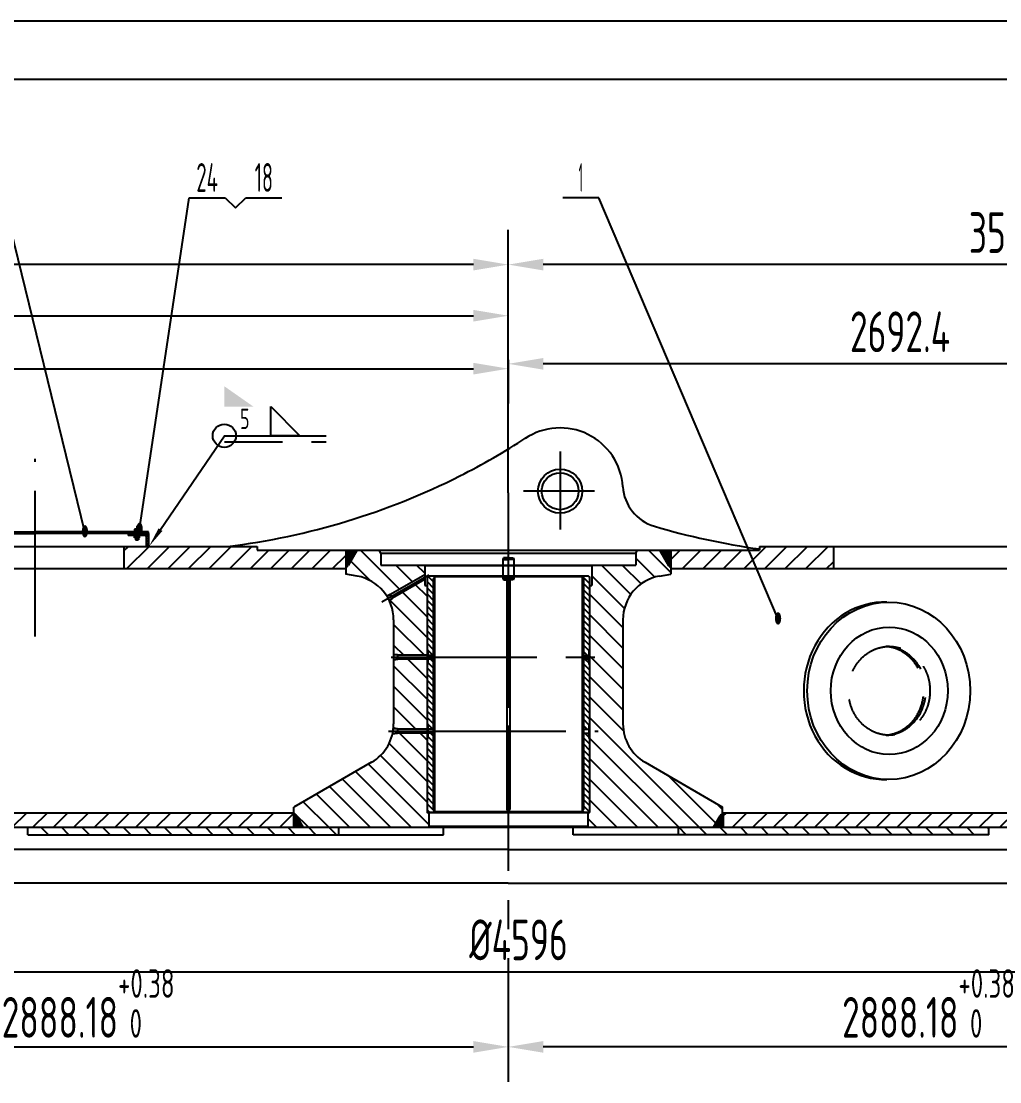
# Model space of a CAD drawing. Header units: millimetres. Extents: x 0 to 16800, y 0 to 12356.
# Drawn here: x 10113 to 13476, y 8235 to 11880 of the extents above; entities that cross this region are included whole.
import ezdxf
from ezdxf.enums import TextEntityAlignment as Align

# ---------------------------------------------------------------- set-up
doc = ezdxf.new("R2010")
doc.units = ezdxf.units.MM
doc.header["$LTSCALE"] = 400
doc.linetypes.add('F', pattern=[0.75, 0.5, -0.25])
doc.linetypes.add('G', pattern=[2, 1.25, -0.25, 0.25, -0.25])
for name, color, linetype in [('01', 7, 'Continuous'), ('02', 1, 'Continuous'), ('04', 2, 'F'), ('05', 142, 'G'), ('08', 1, 'Continuous'), ('11', 3, 'Continuous'), ('13', 3, 'Continuous')]:
    doc.layers.add(name, color=color, linetype=linetype)
doc.styles.get("Standard").update_dxf_attribs({"font": 'isocp', "width": 0.707, "bigfont": 'intecad.shx'})
doc.dimstyles.new('INTE', dxfattribs={"dimscale": 40, "dimtxt": 3.5, "dimasz": 3, "dimexe": 3, "dimexo": 0, "dimgap": 1, "dimtad": 1, "dimdec": 1, "dimdsep": 46, "dimtxsty": 'Standard', "dimcen": 0, "dimclrd": 1, "dimclre": 1, "dimclrt": 3, "dimaunit": 1, "dimadec": 0, "dimazin": 0, "dimtfac": 1, "dimtmove": 0, "dimatfit": 0, "dimfxl": 0, "dimarcsym": 0})
pattern_1 = [(315, (4509.79, 3325.413), (35.35534, 35.35534), [])]
pattern_2 = [(45, (4509.79, 3325.413), (-35.35534, 35.35534), [])]
pattern_3 = [(45, (0, 1692.418), (-6.735192, 6.735192), [])]
pattern_4 = [(135, (0, 1692.418), (-4.490128, -4.490128), [])]

# ---------------------------------------------------------------- blocks, each defined once
blk = doc.blocks.new('*D1')
at = {"layer": '08', "color": 1, "lineweight": -2}
for p, q in [((7189.5, 10715.8), (7189.5, 10565.9)), ((11786.9, 10715.8), (11786.9, 10565.9)), ((7309.5, 10685.9), (11666.9, 10685.9))]:
    blk.add_line(p, q, dxfattribs=at)
at = {"layer": '08', "color": 1}
for points in [[(7309.5, 10705.9), (7309.5, 10665.9), (7189.5, 10685.9)], [(11666.9, 10705.9), (11666.9, 10665.9), (11786.9, 10685.9)]]:
    blk.add_solid(points, dxfattribs=at)
at = {"layer": 'Defpoints', "color": 0}
for p in [(7189.5, 10715.8), (11786.9, 10715.8), (11786.9, 10685.9)]:
    blk.add_point(p, dxfattribs=at)
at = {"layer": '08', "color": 3, "insert": (9488.2, 10795.9), "char_height": 140, "attachment_point": 5}
blk.add_mtext('4597.4', dxfattribs=at)
blk = doc.blocks.new('*D2')
at = {"layer": '08', "color": 1, "lineweight": -2}
for p, q in [((6605.3, 9998.9), (6605.3, 10987.9)), ((11786.9, 10259.8), (11786.9, 10987.9)), ((6725.3, 10867.9), (11666.9, 10867.9))]:
    blk.add_line(p, q, dxfattribs=at)
at = {"layer": '08', "color": 1}
for points in [[(6725.3, 10887.9), (6725.3, 10847.9), (6605.3, 10867.9)], [(11666.9, 10887.9), (11666.9, 10847.9), (11786.9, 10867.9)]]:
    blk.add_solid(points, dxfattribs=at)
at = {"layer": 'Defpoints', "color": 0}
for p in [(11786.9, 10867.9), (11786.9, 10259.8), (6605.3, 9998.9)]:
    blk.add_point(p, dxfattribs=at)
at = {"layer": '08', "color": 3, "insert": (9196.1, 10977.9), "char_height": 140, "attachment_point": 5}
blk.add_mtext('5181.6', dxfattribs=at)
blk = doc.blocks.new('*D3')
at = {"layer": '08', "color": 1, "lineweight": -2}
for p, q in [((8898.9, 8974.8), (8898.9, 8235.3)), ((11786.9, 8577.2), (11786.9, 8235.3)), ((9018.9, 8355.3), (11666.9, 8355.3))]:
    blk.add_line(p, q, dxfattribs=at)
at = {"layer": '08', "color": 1}
for points in [[(9018.9, 8375.3), (9018.9, 8335.3), (8898.9, 8355.3)], [(11666.9, 8375.3), (11666.9, 8335.3), (11786.9, 8355.3)]]:
    blk.add_solid(points, dxfattribs=at)
at = {"layer": 'Defpoints', "color": 0}
for p in [(8898.9, 8974.8), (11786.9, 8577.2), (11786.9, 8355.3)]:
    blk.add_point(p, dxfattribs=at)
at = {"layer": '08', "color": 3, "insert": (10342.9, 8504.4), "char_height": 140, "attachment_point": 5}
blk.add_mtext('2888.18{\\C3;\\H0.7x;\\S+0.38^  0;}', dxfattribs=at)
blk = doc.blocks.new('*D9')
at = {"layer": '08', "color": 1, "lineweight": -2}
for p, q in [((14674.9, 8974.8), (14674.9, 8235.3)), ((11786.9, 8577.2), (11786.9, 8235.3)), ((14554.9, 8355.3), (11906.9, 8355.3))]:
    blk.add_line(p, q, dxfattribs=at)
at = {"layer": '08', "color": 1}
for points in [[(11906.9, 8375.3), (11906.9, 8335.3), (11786.9, 8355.3)], [(14554.9, 8375.3), (14554.9, 8335.3), (14674.9, 8355.3)]]:
    blk.add_solid(points, dxfattribs=at)
at = {"layer": 'Defpoints', "color": 0}
for p in [(14674.9, 8974.8), (11786.9, 8577.2), (11786.9, 8355.3)]:
    blk.add_point(p, dxfattribs=at)
at = {"layer": '08', "color": 3, "insert": (13230.9, 8504.4), "char_height": 140, "attachment_point": 5}
blk.add_mtext('2888.18{\\C3;\\H0.7x;\\S+0.38^  0;}', dxfattribs=at)
blk = doc.blocks.new('*D11')
at = {"layer": '08', "color": 1, "lineweight": -2}
for p, q in [((11786.9, 10506.9), (11786.9, 10822.6)), ((14479.3, 10506.9), (14479.3, 10822.6)), ((14359.3, 10702.6), (11906.9, 10702.6))]:
    blk.add_line(p, q, dxfattribs=at)
at = {"layer": '08', "color": 1}
for points in [[(11906.9, 10722.6), (11906.9, 10682.6), (11786.9, 10702.6)], [(14359.3, 10722.6), (14359.3, 10682.6), (14479.3, 10702.6)]]:
    blk.add_solid(points, dxfattribs=at)
at = {"layer": 'Defpoints', "color": 0}
for p in [(11786.9, 10702.6), (11786.9, 10506.9), (14479.3, 10506.9)]:
    blk.add_point(p, dxfattribs=at)
at = {"layer": '08', "color": 3, "insert": (13133.1, 10812.7), "char_height": 140, "attachment_point": 5}
blk.add_mtext('2692.4', dxfattribs=at)
blk = doc.blocks.new('*D12')
at = {"layer": '08', "color": 1, "lineweight": -2}
for p, q in [((11786.9, 10927.9), (11786.9, 11163.6)), ((15292.1, 10595.7), (15292.1, 11163.6)), ((15172.1, 11043.6), (11906.9, 11043.6))]:
    blk.add_line(p, q, dxfattribs=at)
at = {"layer": '08', "color": 1}
for points in [[(11906.9, 11063.6), (11906.9, 11023.6), (11786.9, 11043.6)], [(15172.1, 11063.6), (15172.1, 11023.6), (15292.1, 11043.6)]]:
    blk.add_solid(points, dxfattribs=at)
at = {"layer": 'Defpoints', "color": 0}
for p in [(11786.9, 11043.6), (11786.9, 10927.9), (15292.1, 10595.7)]:
    blk.add_point(p, dxfattribs=at)
at = {"layer": '08', "color": 3, "insert": (13539.5, 11153.6), "char_height": 140, "attachment_point": 5}
blk.add_mtext('3505.2', dxfattribs=at)
blk = doc.blocks.new('*D15')
at = {"layer": '08', "color": 1, "lineweight": -2}
for p, q in [((9488.9, 9005.9), (9488.9, 8493)), ((14084.9, 9017.1), (14084.9, 8493)), ((9608.9, 8613), (13964.9, 8613))]:
    blk.add_line(p, q, dxfattribs=at)
at = {"layer": '08', "color": 1}
for points in [[(9608.9, 8633), (9608.9, 8593), (9488.9, 8613)], [(13964.9, 8633), (13964.9, 8593), (14084.9, 8613)]]:
    blk.add_solid(points, dxfattribs=at)
at = {"layer": 'Defpoints', "color": 0}
for p in [(9488.9, 9005.9), (14084.9, 9017.1), (14084.9, 8613)]:
    blk.add_point(p, dxfattribs=at)
at = {"layer": '08', "color": 3, "insert": (11821.9, 8723), "char_height": 140, "attachment_point": 5}
blk.add_mtext('%%c4596', dxfattribs=at)
blk = doc.blocks.new('*D18')
at = {"layer": '08', "color": 1, "lineweight": -2}
for p, q in [((2237.3, 9987.5), (2237.3, 11163.6)), ((11786.9, 10652.9), (11786.9, 11163.6)), ((11666.9, 11043.6), (2357.3, 11043.6))]:
    blk.add_line(p, q, dxfattribs=at)
at = {"layer": '08', "color": 1}
for points in [[(2357.3, 11063.6), (2357.3, 11023.6), (2237.3, 11043.6)], [(11666.9, 11063.6), (11666.9, 11023.6), (11786.9, 11043.6)]]:
    blk.add_solid(points, dxfattribs=at)
at = {"layer": 'Defpoints', "color": 0}
for p in [(2237.3, 11043.6), (11786.9, 10652.9), (2237.3, 9987.5)]:
    blk.add_point(p, dxfattribs=at)
at = {"layer": '08', "color": 3, "insert": (7012.1, 11153.6), "char_height": 140, "attachment_point": 5}
blk.add_mtext('9549.6', dxfattribs=at)
blk = doc.blocks.new('*U161')
at = {"layer": '01'}
for p, q in [((-7.7, 2.6), (-7.7, 0)), ((0, 2.6), (-7.7, 2.6)), ((-7.7, 0), (0, 0)), ((0, 0), (-1.5, 2.6)), ((0, 2.6), (1.5, 0)), ((0, 2.6), (7.7, 2.6)), ((7.7, 0), (0, 0)), ((7.7, 2.6), (7.7, 0))]:
    blk.add_line(p, q, dxfattribs=at)
at = {"layer": '05'}
blk.add_line((0, 4.7), (0, -2.1), dxfattribs=at)
blk = doc.blocks.new('*U160')
at = {"layer": '01'}
for p, q in [((-8.4, 0), (-8.4, 8.9)), ((-8.4, 8.9), (0, 8.9)), ((-8.4, 5), (0, 5)), ((0, 8.9), (0, 0)), ((0, -8.9), (0, 0)), ((-8.4, 0), (-8.4, -8.9)), ((-8.4, -5), (0, -5)), ((-8.4, -8.9), (0, -8.9))]:
    blk.add_line(p, q, dxfattribs=at)
at = {"layer": '05'}
blk.add_line((-9.5, 0), (1.1, 0), dxfattribs=at)
blk = doc.blocks.new('*U162', base_point=(10552.2, 8382.5))
at = {"layer": '01'}
blk.add_lwpolyline([(10971.1, 8863), (11071.1, 8763), (10971.1, 8763)], close=True, dxfattribs=at)
blk.add_circle((10811.1, 8763), 40, dxfattribs=at)
blk.add_solid([(10811.1, 8933), (10911.1, 8863), (10811.1, 8763), (10811.1, 8863)], dxfattribs=at)
at = {"layer": '02'}
blk.add_lwpolyline([(10591.6, 8440.4), (10811.1, 8763), (11161.1, 8763)], dxfattribs=at)
blk.add_lwpolyline([(10552.2, 8382.5, 0, 16, 0), (10591.6, 8440.4, 16, 16, 0)], format="xyseb", dxfattribs=at)
at = {"layer": '04'}
blk.add_line((10811.1, 8742), (11161.1, 8742), dxfattribs=at)
at = {"layer": '13', "width": 0.707}
blk.add_text('5', height=70, dxfattribs=at).set_placement((10865.1, 8786))
blk = doc.blocks.new('*U172')
at = {"layer": '01'}
blk.add_lwpolyline([(415, 292), (25, 292)], dxfattribs=at)
at = {"layer": '02'}
blk.add_lwpolyline([(420, 297), (0, 297)], dxfattribs=at)

msp = doc.modelspace()

# ---------------------------------------------------------------- hatches: boundary and pattern name
at = {"layer": '02', "linetype": 'Continuous'}
h = msp.add_hatch(dxfattribs=at)
h.set_pattern_fill('LINE', color=1, scale=3, angle=45, style=0)
h.set_pattern_definition(pattern_3)
h.paths.add_polyline_path([(9770.94, 10124.91), (9770.94, 10119.91), (9804.94, 10119.91), (9804.94, 10124.91), (9803.24, 10124.91)])
h.paths.add_polyline_path([(9816.94, 10124.91), (9816.94, 10119.91), (9840.94, 10119.91), (10160.94, 10119.91), (10160.94, 10124.91)])
h = msp.add_hatch(dxfattribs=at)
h.set_pattern_fill('LINE', color=1, scale=3, angle=45, style=0)
h.set_pattern_definition(pattern_3)
h.paths.add_polyline_path([(10550.94, 10124.91), (10550.94, 10119.91), (10516.94, 10119.91), (10516.94, 10124.91), (10518.64, 10124.91)])
h.paths.add_polyline_path([(10504.94, 10124.91), (10504.94, 10119.91), (10480.94, 10119.91), (10160.94, 10119.91), (10160.94, 10124.91)])
h = msp.add_hatch(dxfattribs=at)
h.set_pattern_fill('LINE', color=1, scale=2, angle=135, style=0)
h.set_pattern_definition(pattern_4)
h.paths.add_polyline_path([(10504.94, 10112.91), (10504.94, 10119.91), (10480.94, 10119.91), (10480.94, 10115.22, 0.4142136), (10483.25, 10112.91)])
h = msp.add_hatch(dxfattribs=at)
h.set_pattern_fill('LINE', color=1, scale=2, angle=135, style=0)
h.set_pattern_definition(pattern_4)
h.paths.add_polyline_path([(10536.44, 10112.91), (10516.94, 10112.91), (10516.94, 10119.91), (10550.94, 10119.91), (10550.94, 10074.91), (10546.25, 10074.91), (10543.94, 10077.22), (10543.94, 10105.41, 0.4142135)])
h = msp.add_hatch(dxfattribs=at)
h.set_pattern_fill('_USER', color=1, scale=50, angle=45, style=0, pattern_type=0)
h.set_pattern_definition(pattern_2)
h.paths.add_polyline_path([(8305.34, 9998.91), (8305.34, 10061.91), (8105.19, 10061.91), (8105.19, 10074.91), (7900.94, 10074.91), (7900.94, 9998.91)])
h.paths.add_polyline_path([(8406.94, 10061.91), (8406.94, 9998.91), (8594.44, 9998.91), (8594.44, 10055.91), (8588.44, 10061.91)])
h.paths.add_polyline_path([(9209.44, 10061.91), (9203.44, 10055.91), (9203.44, 9998.91), (9390.94, 9998.91), (9390.94, 10061.91)])
h.paths.add_polyline_path([(9492.54, 10061.91), (9492.54, 9998.91), (9855.94, 9998.91), (9855.94, 10074.91), (9692.69, 10074.91), (9692.69, 10061.91)])
h.paths.add_polyline_path([(11015.42, 9998.91, -0.0210096), (11059.8, 10061.91), (10923.44, 10061.91), (10923.44, 10074.91), (10465.94, 10074.91), (10465.94, 9998.91)])
h.paths.add_polyline_path([(11228.19, 9998.91), (11228.19, 10061.91), (11059.8, 10061.91, 0.0210096), (11015.42, 9998.91)])
h.paths.add_polyline_path([(12903.94, 9998.91), (12903.94, 10074.91), (12650.44, 10074.91), (12650.44, 10061.91), (12514.08, 10061.91, -0.0210096), (12558.45, 9998.91)])
h.paths.add_polyline_path([(12558.45, 9998.91, 0.0210096), (12514.08, 10061.91), (12345.69, 10061.91), (12345.69, 9998.91)])
h.paths.add_polyline_path([(14081.34, 9998.91), (14081.34, 10061.91), (13881.19, 10061.91), (13881.19, 10074.91), (13513.94, 10074.91), (13513.94, 9998.91)])
h.paths.add_polyline_path([(14370.44, 9998.91), (14370.44, 10055.91), (14364.44, 10061.91), (14182.94, 10061.91), (14182.94, 9998.91)])
h.paths.add_polyline_path([(15166.94, 9998.91), (15166.94, 10061.91), (14985.44, 10061.91), (14979.44, 10055.91), (14979.44, 9998.91)])
h.paths.add_polyline_path([(15533.94, 9998.91), (15533.94, 10074.91), (15468.69, 10074.91), (15468.69, 10061.91), (15268.54, 10061.91), (15268.54, 9998.91)])
h = msp.add_hatch(dxfattribs=at)
h.set_pattern_fill('_USER', color=1, scale=50, angle=315, style=0, pattern_type=0)
h.set_pattern_definition(pattern_1)
h.paths.add_polyline_path([(11499.69, 9977.6), (11499.69, 10008.11), (11496.69, 10011.11), (11348.79, 10011.11), (11348.79, 10052.41), (11343.3, 10061.91), (11266.87, 10061.91), (11236.85, 10009.91, -0.2679492), (11228.19, 10004.91), (11228.19, 9979.91), (11267.33, 9973.01, -0.2096258), (11368.93, 9905.31), (11381.06, 9910.56), (11381.69, 9909.47)])
h.paths.add_polyline_path([(11507.94, 9938.11), (11504.94, 9941.11), (11499.69, 9941.11), (11499.69, 9961.43), (11388.69, 9897.35), (11389.32, 9896.26), (11378.41, 9888.16, -0.1106326), (11392.94, 9823.32), (11392.94, 9703.97), (11405.94, 9702.47), (11405.94, 9701.21), (11507.94, 9701.21)])
h.paths.add_polyline_path([(11507.94, 9687.21), (11405.94, 9687.21), (11405.94, 9685.95), (11392.94, 9684.45), (11392.94, 9464.91, -0.0244805), (11392.21, 9450.05), (11405.94, 9448.47), (11405.94, 9447.21), (11507.94, 9447.21)])
h.paths.add_polyline_path([(11405.94, 9433.21), (11405.94, 9431.95), (11388.87, 9429.98, -0.206706), (11316.94, 9333.28), (11050.44, 9179.41), (11050.44, 9154.41, -0.2679492), (11059.1, 9149.41), (11081.9, 9109.91), (11510.44, 9109.91), (11513.94, 9113.41), (11513.94, 9160.21), (11510.94, 9160.21), (11509.14, 9160.21, -0.4142136), (11507.94, 9161.41), (11507.94, 9433.21)])
h.paths.add_polyline_path([(12065.94, 9161.41, -0.4142136), (12064.74, 9160.21), (12059.94, 9160.21), (12059.94, 9113.41), (12063.44, 9109.91), (12491.97, 9109.91), (12514.78, 9149.41, -0.2679492), (12523.44, 9154.41), (12523.44, 9179.41), (12256.94, 9333.28, -0.2679492), (12180.94, 9464.91), (12180.94, 9823.32, -0.3639702), (12306.54, 9973.01), (12345.69, 9979.91), (12345.69, 10004.91, -0.2679492), (12337.03, 10009.91), (12307.01, 10061.91), (12230.57, 10061.91), (12225.09, 10052.41), (12225.09, 10011.11), (12077.19, 10011.11), (12074.19, 10008.11), (12074.19, 9941.11), (12068.94, 9941.11), (12065.94, 9938.11), (12065.94, 9719.21)])
h = msp.add_hatch(dxfattribs=at)
h.set_pattern_fill('_USER', color=1, scale=5, angle=45, style=0, double=1, pattern_type=0)
h.set_pattern_definition([(45, (4250.795, -4210.9257), (-3.5355339, 3.5355339), []), (135, (4250.795, -4210.9257), (-3.5355339, -3.5355339), [])])
h.paths.add_polyline_path([(11228.19, 10061.41), (11228.19, 10004.91, 0.2679492), (11236.85, 10009.91), (11266.58, 10061.41)])
h.paths.add_polyline_path([(12337.03, 10009.91, 0.2679492), (12345.69, 10004.91), (12345.69, 10061.41), (12307.3, 10061.41)])
h = msp.add_hatch(dxfattribs=at)
h.set_pattern_fill('_USER', color=1, scale=15, angle=-45, style=0, pattern_type=0)
h.set_pattern_definition([(315, (10774.26, 10412.232), (10.6066, 10.6066), [])])
h.paths.add_polyline_path([(12063.44, 9700.71), (12063.44, 9719.21), (12065.94, 9719.21), (12065.94, 9970.21), (12062.94, 9973.21), (12043.94, 9973.21), (12040.94, 9970.21), (12040.94, 9966.21, -0.4142136), (12044.94, 9962.21), (12044.94, 9700.71)])
h.paths.add_polyline_path([(12063.44, 9446.71), (12063.44, 9465.21), (12065.94, 9465.21), (12065.94, 9669.21), (12063.44, 9669.21), (12063.44, 9687.71), (12044.94, 9687.71), (12044.94, 9446.71)])
h.paths.add_polyline_path([(12044.94, 9171.21, -0.4142136), (12040.94, 9167.21), (12040.94, 9163.21), (12043.94, 9160.21), (12062.94, 9160.21), (12065.94, 9163.21), (12065.94, 9415.21), (12063.44, 9415.21), (12063.44, 9433.71), (12044.94, 9433.71)])
h.paths.add_polyline_path([(11528.94, 9700.71), (11528.94, 9962.21, -0.4142136), (11532.94, 9966.21), (11532.94, 9970.21), (11529.94, 9973.21), (11510.94, 9973.21), (11507.94, 9970.21), (11507.94, 9719.21), (11510.44, 9719.21), (11510.44, 9700.71)])
h.paths.add_polyline_path([(11507.94, 9465.21), (11510.44, 9465.21), (11510.44, 9446.71), (11528.94, 9446.71), (11528.94, 9687.71), (11510.44, 9687.71), (11510.44, 9669.21), (11507.94, 9669.21)])
h.paths.add_polyline_path([(11528.94, 9433.71), (11510.44, 9433.71), (11510.44, 9415.21), (11507.94, 9415.21), (11507.94, 9163.21), (11510.94, 9160.21), (11529.94, 9160.21), (11532.94, 9163.21), (11532.94, 9167.21, -0.4142136), (11528.94, 9171.21)])
h = msp.add_hatch(dxfattribs=at)
h.set_pattern_fill('_USER', color=1, scale=50, angle=45, style=0, pattern_type=0)
h.set_pattern_definition(pattern_2)
h.paths.add_polyline_path([(6655.94, 9159.91), (6655.94, 9141.91), (6655.94, 9109.91), (7010.94, 9109.91), (7010.94, 9159.91)])
h.paths.add_polyline_path([(7620.94, 9159.91), (7620.94, 9109.91), (8177.14, 9109.91, -0.0170576), (8155.55, 9159.91)])
h.paths.add_polyline_path([(8155.55, 9159.91, 0.0170576), (8177.14, 9109.91), (8305.34, 9109.91), (8305.34, 9159.91)])
h.paths.add_polyline_path([(8406.94, 9159.91), (8406.94, 9109.91), (8460.94, 9109.91), (8460.94, 9159.91)])
h.paths.add_polyline_path([(9336.94, 9159.91), (9336.94, 9109.91), (9620.74, 9109.91, 0.0170576), (9642.33, 9159.91)])
h.paths.add_polyline_path([(9642.33, 9159.91, -0.0170576), (9620.74, 9109.91), (10957.86, 9109.91, -0.0148773), (10935.98, 9159.91)])
h.paths.add_polyline_path([(11048.69, 9109.91), (11048.69, 9159.91), (10935.98, 9159.91, 0.0148773), (10957.86, 9109.91)])
h.paths.add_polyline_path([(12525.19, 9159.91), (12525.19, 9109.91), (12616.02, 9109.91, 0.0148773), (12637.9, 9159.91)])
h.paths.add_polyline_path([(12637.9, 9159.91, -0.0148773), (12616.02, 9109.91), (14236.94, 9109.91), (14236.94, 9159.91)])
h.paths.add_polyline_path([(15112.94, 9109.91), (15166.94, 9109.91), (15166.94, 9159.91), (15112.94, 9159.91)])
h.paths.add_polyline_path([(15520.94, 9109.91), (15520.94, 9159.91), (15268.54, 9159.91), (15268.54, 9109.91)])
h = msp.add_hatch(dxfattribs=at)
h.set_pattern_fill('_USER', color=1, scale=5, angle=315, style=0, double=1, pattern_type=0)
h.set_pattern_definition([(315, (4525.746, 2474.527), (3.535534, 3.535534), []), (45, (4525.746, 2474.527), (-3.535534, 3.535534), [])])
h.paths.add_polyline_path([(11059.1, 9149.41, 0.2679492), (11050.44, 9154.41), (11050.44, 9159.91), (11048.69, 9159.91), (11048.69, 9109.91), (11081.9, 9109.91)])
h.paths.add_polyline_path([(12491.97, 9109.91), (12525.19, 9109.91), (12525.19, 9159.91), (12523.44, 9159.91), (12523.44, 9154.41, 0.2679492), (12514.78, 9149.41)])
h = msp.add_hatch(dxfattribs=at)
h.set_pattern_fill('_USER', color=1, scale=50, angle=315, style=0, pattern_type=0)
h.set_pattern_definition(pattern_1)
h.paths.add_polyline_path([(10957.86, 9109.91, 0.00787), (10970.63, 9084.01), (11202.94, 9084.01), (11202.94, 9109.91)])
h.paths.add_polyline_path([(10970.63, 9084.01, -0.00787), (10957.86, 9109.91), (10135.94, 9109.91), (10135.94, 9084.01)])
h.paths.add_polyline_path([(12603.25, 9084.01, 0.00787), (12616.02, 9109.91), (12370.94, 9109.91), (12370.94, 9084.01)])
h.paths.add_polyline_path([(13437.94, 9084.01), (13437.94, 9109.91), (12616.02, 9109.91, -0.00787), (12603.25, 9084.01)])

# ---------------------------------------------------------------- linework, layer by layer
for p, q in [((11510.94, 9973.21), (11507.94, 9970.21)), ((11507.94, 9970.21), (11507.94, 9719.21)), ((12062.94, 9973.21), (11510.94, 9973.21)), ((11528.94, 9962.21), (11528.94, 9171.21)), ((11529.94, 9973.21), (11532.94, 9970.21)), ((11532.94, 9970.21), (11532.94, 9163.21)), ((12040.94, 9970.21), (11532.94, 9970.21)), ((11781.44, 9960.71), (11781.44, 9172.71)), ((11792.44, 9960.71), (11792.44, 9172.71)), ((12043.94, 9973.21), (12040.94, 9970.21)), ((12040.94, 9970.21), (12040.94, 9163.21)), ((12044.94, 9962.21), (12044.94, 9171.21)), ((12065.94, 9970.21), (12062.94, 9973.21)), ((12065.94, 9970.21), (12065.94, 9719.21)), ((11510.44, 9719.21), (11507.94, 9719.21)), ((11510.44, 9719.21), (11510.44, 9669.21)), ((11528.94, 9700.71), (11510.44, 9700.71)), ((12044.94, 9700.71), (12063.44, 9700.71)), ((12063.44, 9719.21), (12063.44, 9669.21)), ((12063.44, 9719.21), (12065.94, 9719.21)), ((11510.44, 9669.21), (11507.94, 9669.21)), ((11507.94, 9669.21), (11507.94, 9465.21)), ((11528.94, 9687.71), (11510.44, 9687.71)), ((12044.94, 9687.71), (12063.44, 9687.71)), ((12063.44, 9669.21), (12065.94, 9669.21)), ((12065.94, 9669.21), (12065.94, 9465.21)), ((11510.44, 9465.21), (11507.94, 9465.21)), ((11510.44, 9465.21), (11510.44, 9415.21)), ((11528.94, 9446.71), (11510.44, 9446.71)), ((12044.94, 9446.71), (12063.44, 9446.71)), ((12063.44, 9465.21), (12063.44, 9415.21)), ((12063.44, 9465.21), (12065.94, 9465.21)), ((11507.94, 9415.21), (11507.94, 9163.21)), ((11510.44, 9415.21), (11507.94, 9415.21)), ((11528.94, 9433.71), (11510.44, 9433.71)), ((12044.94, 9433.71), (12063.44, 9433.71)), ((12063.44, 9415.21), (12065.94, 9415.21)), ((12065.94, 9415.21), (12065.94, 9163.21)), ((11510.94, 9160.21), (11507.94, 9163.21)), ((12062.94, 9160.21), (11510.94, 9160.21)), ((11529.94, 9160.21), (11532.94, 9163.21)), ((12040.94, 9163.21), (11532.94, 9163.21)), ((12043.94, 9160.21), (12040.94, 9163.21)), ((12062.94, 9160.21), (12065.94, 9163.21))]:
    msp.add_line(p, q)
for centre in [(11786.94, 9694.21), (11786.94, 9440.21)]:
    msp.add_circle(centre, 5.5)
for centre, radius, start, end in [((11532.94, 9962.21), 4, 90, 180), ((11786.94, 9960.71), 5.5, 0, 180), ((12040.94, 9962.21), 4, 0, 90), ((11532.94, 9171.21), 4, 180, 270), ((11786.94, 9172.71), 5.5, 180, 0), ((12040.94, 9171.21), 4, 270, 0)]:
    msp.add_arc(centre, radius, start, end)
at = {"layer": '01'}
for p, q in [((10502.05, 10133.91), (10502.05, 10127.51)), ((10510.94, 10133.91), (10502.05, 10133.91)), ((10505.94, 10127.51), (10505.94, 10133.91)), ((10510.94, 10133.91), (10519.82, 10133.91)), ((10515.94, 10127.51), (10515.94, 10133.91)), ((10519.82, 10133.91), (10519.82, 10127.51)), ((9840.94, 10119.91), (10160.94, 10119.91)), ((10480.94, 10119.91), (10160.94, 10119.91)), ((10480.94, 10119.91), (10505.94, 10119.91)), ((10480.94, 10119.91), (10480.94, 10115.22)), ((10536.44, 10112.91), (10483.25, 10112.91)), ((10502.05, 10127.51), (10510.94, 10127.51)), ((10504.94, 10124.91), (10504.94, 10112.91)), ((10505.94, 10124.91), (10505.94, 10112.91)), ((10505.94, 10123.01), (10510.94, 10123.01)), ((10505.94, 10104.51), (10505.94, 10097.51)), ((10505.94, 10097.51), (10510.94, 10097.51)), ((10519.82, 10127.51), (10510.94, 10127.51)), ((10515.94, 10123.01), (10510.94, 10123.01)), ((10515.94, 10097.51), (10510.94, 10097.51)), ((10515.94, 10124.91), (10515.94, 10112.91)), ((10515.94, 10119.91), (10550.94, 10119.91)), ((10515.94, 10104.51), (10515.94, 10097.51)), ((10516.94, 10124.91), (10516.94, 10112.91)), ((10543.94, 10077.22), (10543.94, 10105.41)), ((10550.94, 10119.91), (10550.94, 10124.91)), ((10550.94, 10119.91), (10550.94, 10074.91)), ((10550.94, 10074.91), (10546.25, 10074.91)), ((10923.44, 10074.91), (10923.44, 10061.91)), ((10923.44, 10061.91), (12650.44, 10061.91)), ((11228.19, 10061.41), (11228.19, 9979.91)), ((11266.58, 10061.41), (11236.85, 10009.91)), ((11348.79, 10052.41), (11343.3, 10061.91)), ((12225.09, 10052.41), (12230.57, 10061.91)), ((12307.3, 10061.41), (12337.03, 10009.91)), ((12345.69, 10061.41), (12345.69, 9979.91)), ((12650.44, 10074.91), (12650.44, 10061.91)), ((11348.79, 10052.41), (12225.09, 10052.41)), ((11348.79, 10052.41), (11348.79, 10011.11)), ((11770.23, 10036.11), (11767.94, 10029.81)), ((11767.94, 10029.81), (11767.94, 10011.11)), ((11767.94, 10029.81), (11786.94, 10029.81)), ((11786.94, 10036.11), (11770.23, 10036.11)), ((11786.94, 10036.11), (11803.65, 10036.11)), ((11805.94, 10029.81), (11786.94, 10029.81)), ((11803.65, 10036.11), (11805.94, 10029.81)), ((11805.94, 10029.81), (11805.94, 10011.11)), ((12225.09, 10052.41), (12225.09, 10011.11)), ((7900.94, 9998.91), (11228.19, 9998.91)), ((11348.79, 10011.11), (12225.09, 10011.11)), ((11499.69, 10008.11), (11496.69, 10011.11)), ((12074.19, 10008.11), (11499.69, 10008.11)), ((11499.69, 10008.11), (11499.69, 9941.11)), ((12074.19, 10008.11), (12077.19, 10011.11)), ((12074.19, 10008.11), (12074.19, 9941.11)), ((12345.69, 9998.91), (15533.94, 9998.91)), ((11267.33, 9973.01), (11228.19, 9979.91)), ((11499.69, 9977.6), (11381.69, 9909.47)), ((11499.69, 9961.43), (11388.69, 9897.35)), ((12306.54, 9973.01), (12345.69, 9979.91)), ((11499.69, 9941.11), (11507.94, 9941.11)), ((11507.94, 9938.11), (11504.94, 9941.11)), ((11507.94, 9938.11), (11507.94, 9161.41)), ((12065.94, 9938.11), (12068.94, 9941.11)), ((12065.94, 9941.11), (12074.19, 9941.11)), ((12065.94, 9938.11), (12065.94, 9161.41)), ((11369.61, 9904.24), (11381.69, 9909.47)), ((11378.12, 9889.5), (11388.69, 9897.35)), ((11385.19, 9903.41), (11381.06, 9910.56)), ((11385.19, 9903.41), (11389.32, 9896.26)), ((11392.94, 9823.32), (11392.94, 9464.91)), ((12180.94, 9823.32), (12180.94, 9464.91)), ((11405.94, 9701.21), (11392.94, 9702.71)), ((11405.94, 9702.47), (11405.94, 9685.95)), ((11507.94, 9701.21), (11405.94, 9701.21)), ((11405.94, 9687.21), (11392.94, 9685.71)), ((11507.94, 9687.21), (11405.94, 9687.21)), ((11405.94, 9447.21), (11392.08, 9448.81)), ((11405.94, 9448.47), (11405.94, 9431.95)), ((11507.94, 9447.21), (11405.94, 9447.21)), ((11405.94, 9433.21), (11389.17, 9431.28)), ((11507.94, 9433.21), (11405.94, 9433.21)), ((11316.94, 9333.28), (11050.44, 9179.41)), ((12256.94, 9333.28), (12523.44, 9179.41)), ((9302.46, 9159.91), (11050.44, 9159.91)), ((11048.69, 9159.91), (11048.69, 9109.91)), ((11050.44, 9154.41), (11050.44, 9179.41)), ((11081.9, 9109.91), (11059.1, 9149.41)), ((11509.14, 9160.21), (12064.74, 9160.21)), ((11513.94, 9160.21), (11513.94, 9113.41)), ((12059.94, 9160.21), (12059.94, 9112.91)), ((12491.97, 9109.91), (12514.78, 9149.41)), ((12523.44, 9154.41), (12523.44, 9179.41)), ((12523.44, 9159.91), (14271.42, 9159.91)), ((12525.19, 9159.91), (12525.19, 9109.91)), ((11513.94, 9112.91), (11510.94, 9109.91)), ((12059.94, 9112.91), (11513.94, 9112.91)), ((12059.94, 9112.91), (12062.94, 9109.91)), ((9336.69, 9109.91), (14237.19, 9109.91)), ((10135.94, 9084.01), (10135.94, 9109.91)), ((10135.94, 9084.01), (11564.53, 9084.01)), ((11202.94, 9109.91), (11202.94, 9084.01)), ((11564.53, 9084.01), (11564.53, 9109.91)), ((12009.35, 9084.01), (12009.35, 9109.91)), ((13437.94, 9084.01), (12009.35, 9084.01)), ((12370.94, 9109.91), (12370.94, 9084.01)), ((13437.94, 9084.01), (13437.94, 9109.91)), ((11786.94, 9033.21), (9736.94, 9033.21)), ((11786.94, 9033.21), (13836.94, 9033.21)), ((11786.94, 8918.38), (9653.69, 8918.38)), ((11786.94, 8918.38), (13920.19, 8918.38))]:
    msp.add_line(p, q, dxfattribs=at)
at = {"layer": '01', "color": 7, "linetype": 'Continuous'}
for p, q in [((9770.94, 10124.91), (10160.94, 10124.91)), ((10550.94, 10124.91), (10160.94, 10124.91)), ((9692.69, 10074.91), (10923.44, 10074.91)), ((10465.94, 10074.91), (10465.94, 9998.91)), ((12650.44, 10074.91), (13881.19, 10074.91)), ((12903.94, 10074.91), (12903.94, 9998.91))]:
    msp.add_line(p, q, dxfattribs=at)
at = {"layer": '01'}
for radius in [76, 63.5]:
    msp.add_circle((11964.94, 10264.91), radius, dxfattribs=at)
for centre, radius, start, end in [((11964.94, 10266.41), 216, 3.72142, 123.79597), ((10522.81, 12494.41), 2438, 296.74858, 302.91395), ((12332.16, 10290.3), 152, 183.72142, 253.4342), ((12983.94, 12481.41), 2438, 253.4342, 262.13772), ((10483.25, 10115.22), 2.31, 180, 270.04595), ((10536.44, 10105.41), 7.5, 0, 90), ((10546.25, 10077.22), 2.31, 180.00501, 270), ((11228.19, 10014.91), 10, 270, 330), ((12345.69, 10014.91), 10, 210, 270), ((11240.94, 9823.32), 152, 0, 80), ((12332.94, 9823.32), 152, 100, 180), ((11240.94, 9464.91), 152, 300, 0), ((12332.94, 9464.91), 152, 180, 240), ((11050.44, 9144.41), 10, 30, 90), ((11509.14, 9161.41), 1.2, 180, 270), ((12064.74, 9161.41), 1.2, 270, 0), ((12523.44, 9144.41), 10, 90, 150)]:
    msp.add_arc(centre, radius, start, end, dxfattribs=at)
at = {"layer": '01', "color": 7, "linetype": 'Continuous'}
msp.add_arc((10522.81, 12494.41), 2438, 277.06288, 296.74858, dxfattribs=at)
msp.add_ellipse((13082.01, 9578.91), major_axis=(0, -305), ratio=0.9180386, start_param=3.1196424, end_param=6.3051355, dxfattribs=at)
for centre, major_axis in [((13094.3, 9578.91), (0, -305)), ((13096.08, 9578.91), (0, -219))]:
    msp.add_ellipse(centre, major_axis=major_axis, ratio=0.9180386, dxfattribs=at)
at = {"layer": '02'}
for p, q in [((10331.82, 10124.91), (10051.47, 11273.49)), ((10519.82, 10133.91), (10690.03, 11273.49)), ((10690.03, 11273.49), (10814.03, 11273.49)), ((10814.03, 11273.49), (10849.38, 11238.13)), ((10849.38, 11238.13), (10884.74, 11273.49)), ((10884.74, 11273.49), (11008.74, 11273.49)), ((12097.83, 11273.49), (11973.83, 11273.49)), ((12713.98, 9825.61), (12097.83, 11273.49)), ((10506.94, 10112.91), (10506.94, 10123.01)), ((10506.94, 10097.51), (10506.94, 10104.51)), ((10514.94, 10112.91), (10514.94, 10123.01)), ((10514.94, 10097.51), (10514.94, 10104.51))]:
    msp.add_line(p, q, dxfattribs=at)
at = {"layer": '02', "color": 1, "linetype": 'Continuous'}
for p, q in [((11368.93, 9905.31), (11381.06, 9910.56)), ((11378.7, 9888.38), (11389.32, 9896.26)), ((11405.94, 9702.47), (11393.08, 9703.95)), ((11405.94, 9685.95), (11393.08, 9684.47)), ((11405.94, 9448.47), (11392.21, 9450.05)), ((11405.94, 9431.95), (11388.87, 9429.98))]:
    msp.add_line(p, q, dxfattribs=at)
at = {"layer": '04', "color": 2, "linetype": 'F'}
for p, q in [((11767.94, 10011.11), (11767.94, 9966.41)), ((11805.94, 10011.11), (11805.94, 9966.41)), ((11767.94, 9966.41), (11770.23, 9960.11)), ((11767.94, 9966.41), (11786.94, 9966.41)), ((11770.23, 9960.11), (11786.94, 9960.11)), ((11805.94, 9966.41), (11786.94, 9966.41)), ((11803.65, 9960.11), (11786.94, 9960.11)), ((11805.94, 9966.41), (11803.65, 9960.11))]:
    msp.add_line(p, q, dxfattribs=at)
msp.add_ellipse((13096.08, 9578.91), major_axis=(0, -152.5), ratio=0.9180386, dxfattribs=at)
for centre, start_param, end_param in [((13074.47, 9578.91), 0.0772505, 3.0643422), ((13082.01, 9578.91), 0.0502903, 3.0913024)]:
    msp.add_ellipse(centre, major_axis=(0, -152.5), ratio=0.9180386, start_param=start_param, end_param=end_param, dxfattribs=at)
at = {"layer": '05', "color": 4, "linetype": 'G'}
for p, q in [((11964.94, 10401.78), (11964.94, 10132.97)), ((11786.94, 10259.77), (11786.94, 8577.19)), ((12083.35, 10264.91), (11838.8, 10264.91)), ((11786.94, 10020.02), (11786.94, 9133.88)), ((11352.14, 9884.33), (11513.27, 9977.35)), ((11384.46, 9694.21), (12096.26, 9694.21)), ((11375.56, 9440.21), (11521.96, 9440.21)), ((11484.84, 9440.21), (12096.26, 9440.21))]:
    msp.add_line(p, q, dxfattribs=at)
at = {"layer": '05'}
for p, q in [((10160.94, 9765.96), (10160.94, 10375.9)), ((10510.94, 10136.98), (10510.94, 10093.96))]:
    msp.add_line(p, q, dxfattribs=at)
at = {"layer": '05', "color": 142, "linetype": 'G'}
msp.add_line((10510.94, 10094.08), (10510.94, 10145.89), dxfattribs=at)

# ---------------------------------------------------------------- block references
at = {"layer": '01'}
msp.add_blockref('*U162', (10552.18, 10074.91), dxfattribs=at)
at = {"layer": '01', "xscale": -1, "rotation": 270}
msp.add_blockref('*U160', (10510.94, 10112.91), dxfattribs=at)
at = {"layer": '01', "xscale": -1}
msp.add_blockref('*U161', (10510.94, 10124.91), dxfattribs=at)
at = {"layer": '04', "xscale": 40, "yscale": 40, "zscale": 40}
msp.add_blockref('*U172', (0, 0), dxfattribs=at)

# ---------------------------------------------------------------- texts
at = {"layer": '02', "width": 0.605172}
for p, p2 in [((10319.82, 10104.91), (10343.82, 10104.91)), ((10507.82, 10113.91), (10531.82, 10113.91)), ((12701.98, 9805.61), (12725.98, 9805.61))]:
    msp.add_text('\\M+5A1F1', height=40, dxfattribs=at).set_placement(p, p2, align=Align.FIT)
at = {"layer": '11'}
for s, height, width, p, p2 in [('24', 98.995, 0.556706, (10714.83, 11293.49), (10789.23, 11293.49)), ('18', 98.995, 0.606, (10915.24, 11293.49), (10978.23, 11293.49)), ('1', 98.99, 0.404, (12028.83, 11293.49), (12042.83, 11293.49))]:
    msp.add_text(s, height=height, dxfattribs=dict(at, width=width)).set_placement(p, p2, align=Align.FIT)

# ---------------------------------------------------------------- dimensions: what is measured, and where the dimension line sits
at = {"layer": '08'}
for base, p1, p2, picture, middle in [((2237.34, 11043.58), (11786.94, 10652.87), (2237.34, 9987.49), '*D18', (7012.14, 11153.58)), ((11786.94, 11043.58), (15292.14, 10595.69), (11786.94, 10927.88), '*D12', (13539.54, 11153.59)), ((11786.94, 10867.88), (6605.34, 9998.91), (11786.94, 10259.77), '*D2', (9196.14, 10977.88)), ((11786.94, 10702.63), (14479.34, 10506.85), (11786.94, 10506.85), '*D11', (13133.14, 10812.68))]:
    dim = msp.add_linear_dim(base=base, p1=p1, p2=p2, dimstyle='INTE', dxfattribs=at)
    dim.commit()
    dim.dimension.update_dxf_attribs({"geometry": picture, "text_midpoint": middle})
dim = msp.add_linear_dim(base=(11786.94, 10685.87), p1=(7189.54, 10715.78), p2=(11786.94, 10715.78), dimstyle='INTE', dxfattribs=at)
dim.commit()
dim.dimension.update_dxf_attribs({"geometry": '*D1', "text_midpoint": (9488.24, 10685.87), "dimtype": 160})
dim = msp.add_linear_dim(base=(14084.94, 8612.96), p1=(9488.94, 9005.95), p2=(14084.94, 9017.08), text='%%c<>', dimstyle='INTE', dxfattribs=at)
dim.commit()
dim.dimension.update_dxf_attribs({"geometry": '*D15', "text_midpoint": (11821.94, 8612.96), "dimtype": 160})
dim = msp.add_linear_dim(base=(11786.94, 8355.3), p1=(8898.94, 8974.77), p2=(11786.94, 8577.19), text='2888.18{\\C3;\\H0.7x;\\S+0.38^  0;}', dimstyle='INTE', dxfattribs=at)
dim.commit()
dim.dimension.update_dxf_attribs({"geometry": '*D3', "text_midpoint": (10342.94, 8504.35)})
dim = msp.add_linear_dim(base=(11786.94, 8355.3), p1=(14674.94, 8974.77), p2=(11786.94, 8577.19), angle=180, text='2888.18{\\C3;\\H0.7x;\\S+0.38^  0;}', dimstyle='INTE', dxfattribs=at)
dim.commit()
dim.dimension.update_dxf_attribs({"geometry": '*D9', "text_midpoint": (13230.94, 8504.35)})

doc.saveas('drawing.dxf')
